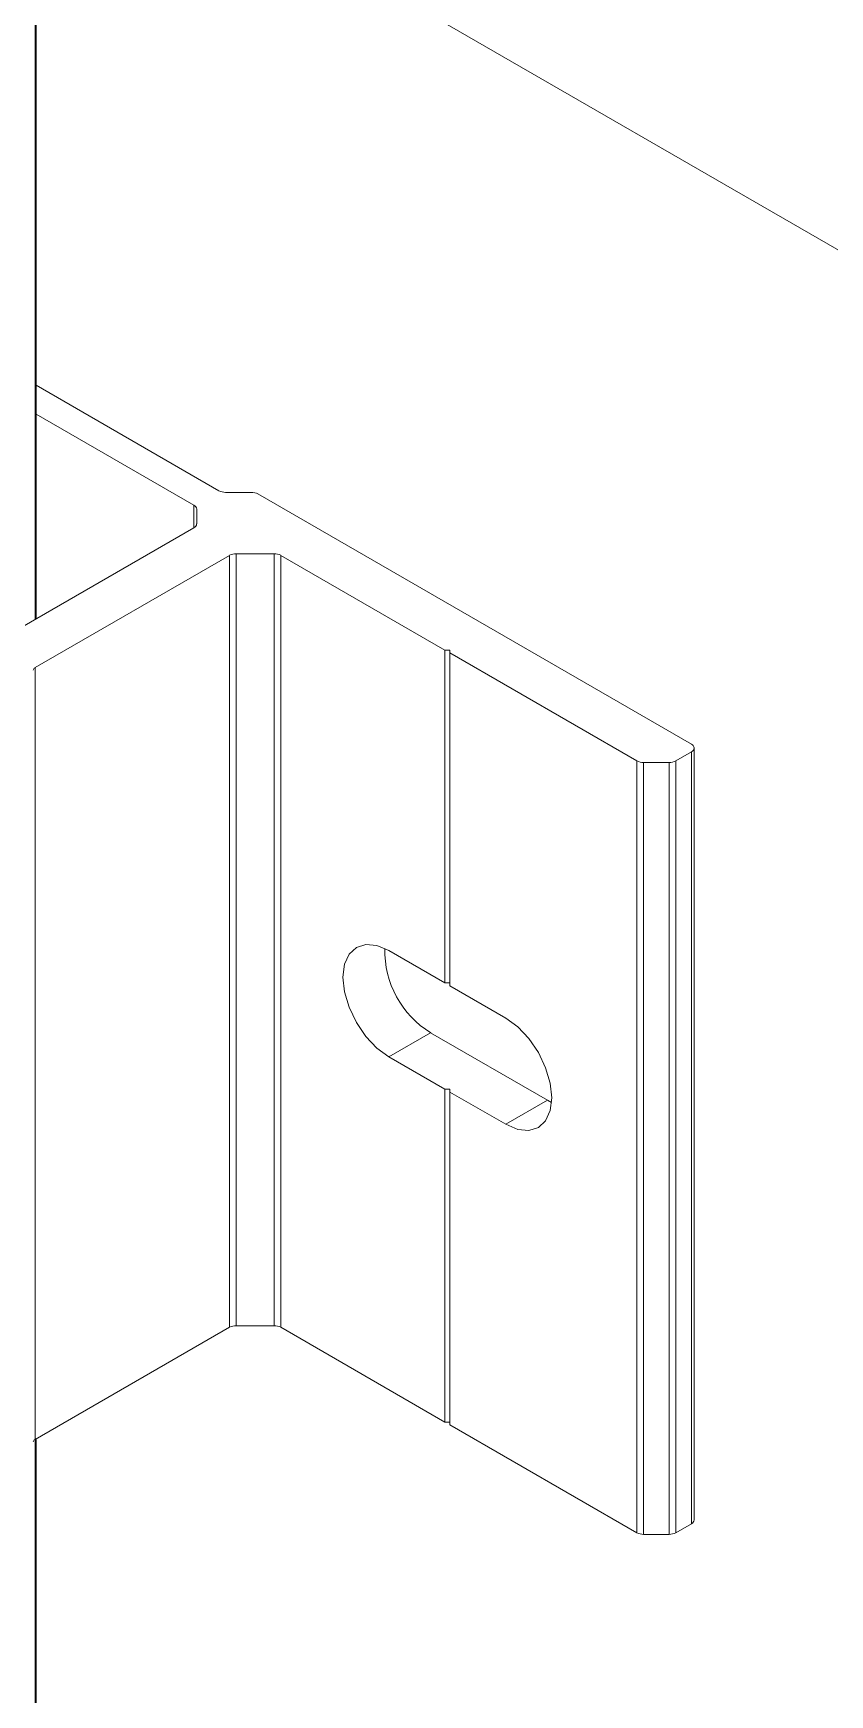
# Model space of a CAD drawing. Header units: millimetres. Extents: x 39 to 459, y 26 to 647.
# Drawn here: x 154.921 to 155.931, y 265.556 to 267.665 of the extents above; entities that cross this region are included whole.
import ezdxf

# ---------------------------------------------------------------- set-up
doc = ezdxf.new("R2010")
doc.units = ezdxf.units.MM
doc.layers.add('ANTET', color=7, linetype='Continuous')

# ---------------------------------------------------------------- blocks, each defined once
blk = doc.blocks.new('Kayıt Montajı')
at = {"color": 8, "linetype": 'Continuous', "lineweight": 15}
for p, q in [((11290.493, 2150.329), (11290.493, 2149.1471)), ((11290.6942, 2149.2918), (11290.6942, 2149.2632)), ((11290.493, 2148.106), (11290.493, 2126.6926))]:
    blk.add_line(p, q, dxfattribs=at)
at = {"color": 7, "linetype": 'Continuous', "lineweight": 15}
for p, q in [((11290.4939, 2149.1476), (11290.4939, 2150.3302)), ((11299.9307, 2144.7558), (11290.4939, 2150.2035)), ((11290.4939, 2149.4441), (11290.7261, 2149.3101)), ((11290.4939, 2149.4074), (11290.6942, 2149.2918)), ((11290.767, 2149.3081), (11290.7345, 2149.3081)), ((11290.7755, 2149.3061), (11291.3257, 2148.9885)), ((11290.6978, 2149.2869), (11290.6978, 2149.2681)), ((11290.6942, 2149.2632), (11289.932, 2148.8232)), ((11290.7396, 2149.2281), (11290.4926, 2149.0856)), ((11290.7396, 2149.2281), (11290.7396, 2148.2483)), ((11290.748, 2149.2302), (11290.796, 2149.2302)), ((11290.748, 2149.2302), (11290.748, 2148.2503)), ((11290.796, 2149.2302), (11290.796, 2148.2503)), ((11290.8045, 2149.2281), (11291.0128, 2149.1079)), ((11290.8045, 2149.2281), (11290.8045, 2148.2483)), ((11291.0191, 2149.1079), (11291.0128, 2149.1079)), ((11291.0128, 2149.1079), (11291.0128, 2148.6853)), ((11291.0191, 2149.1079), (11291.0191, 2149.1042)), ((11291.0191, 2149.1042), (11291.2564, 2148.9672)), ((11291.0191, 2149.1042), (11291.0191, 2148.6817)), ((11290.4926, 2149.0856), (11290.4926, 2148.1057)), ((11291.3058, 2148.9672), (11291.3257, 2148.9787)), ((11291.3257, 2148.9787), (11291.3257, 2147.9988)), ((11291.3292, 2148.0037), (11291.3292, 2148.9836)), ((11291.2564, 2148.9672), (11291.2564, 2147.9874)), ((11291.2649, 2148.9652), (11291.2974, 2148.9652)), ((11291.2649, 2148.9652), (11291.2649, 2147.9854)), ((11291.2974, 2148.9652), (11291.2974, 2147.9854)), ((11291.3058, 2148.9672), (11291.3058, 2147.9874)), ((11290.9417, 2148.7264), (11291.0128, 2148.6853)), ((11291.0128, 2148.6853), (11291.0191, 2148.6853)), ((11291.0191, 2148.6817), (11291.0902, 2148.6406)), ((11290.9947, 2148.6222), (11290.9417, 2148.5916)), ((11291.1432, 2148.5365), (11290.9947, 2148.6222)), ((11290.9417, 2148.5916), (11291.0128, 2148.5506)), ((11291.0128, 2148.5506), (11291.0128, 2148.128)), ((11291.0128, 2148.5506), (11291.0191, 2148.5506)), ((11291.0191, 2148.5469), (11291.0191, 2148.5506)), ((11291.0191, 2148.5469), (11291.0191, 2148.1244)), ((11291.0191, 2148.5469), (11291.0902, 2148.5059)), ((11291.1432, 2148.5365), (11291.0902, 2148.5059)), ((11291.1483, 2148.5338), (11291.1432, 2148.5365)), ((11290.7396, 2148.2483), (11290.4926, 2148.1057)), ((11290.748, 2148.2503), (11290.796, 2148.2503)), ((11290.8045, 2148.2483), (11291.0128, 2148.128)), ((11291.0191, 2148.128), (11291.0128, 2148.128)), ((11291.0191, 2148.1244), (11291.2564, 2147.9874)), ((11290.4939, 2126.6932), (11290.4939, 2148.1065)), ((11291.2649, 2147.9854), (11291.2974, 2147.9854)), ((11291.3058, 2147.9874), (11291.3257, 2147.9988))]:
    blk.add_line(p, q, dxfattribs=at)
at = {"color": 7, "linetype": 'Continuous', "lineweight": 15, "flags": 128}
for points in [[(11290.9417, 2148.7264), (11290.9266, 2148.7328), (11290.9125, 2148.7342), (11290.9005, 2148.7304), (11290.8912, 2148.7218), (11290.8854, 2148.709), (11290.8834, 2148.6927), (11290.8854, 2148.6741), (11290.8912, 2148.6545), (11290.9005, 2148.6352), (11290.9125, 2148.6175), (11290.9266, 2148.6026), (11290.9417, 2148.5916)], [(11291.0902, 2148.5059), (11291.1053, 2148.4995), (11291.1194, 2148.4981), (11291.1315, 2148.5018), (11291.1407, 2148.5104), (11291.1465, 2148.5233), (11291.1485, 2148.5396), (11291.1465, 2148.5582), (11291.1407, 2148.5778), (11291.1315, 2148.5971), (11291.1194, 2148.6148), (11291.1053, 2148.6296), (11291.0902, 2148.6406)]]:
    blk.add_lwpolyline(points, dxfattribs=at)
at = {"color": 7, "linetype": 'Continuous', "lineweight": 15}
for centre, radius, start, end in [((11290.6918, 2149.2863), 0.00604, 5.6868, 65.6294), ((11290.7342, 2149.3254), 0.0173, 241.9648, 271.1277), ((11290.7674, 2149.2908), 0.0173, 61.9606, 91.1506), ((11290.6917, 2149.2687), 0.00604, 294.3924, 354.2753), ((11290.7477, 2149.2129), 0.0173, 88.8494, 118.0394), ((11290.7963, 2149.2129), 0.0173, 61.9548, 91.1509), ((11290.4941, 2149.0821), 0.00377, 114.3843, 174.3334), ((11291.3238, 2148.9836), 0.00524, 290.7703, 69.2149), ((11291.2645, 2148.9825), 0.0173, 241.9606, 271.1506), ((11291.2977, 2148.9825), 0.0173, 268.8371, 298.0649), ((11291.0585, 2148.7261), 0.1219, 178.6394, 238.4683), ((11290.7477, 2148.233), 0.0173, 88.8494, 118.0394), ((11290.7963, 2148.233), 0.0173, 61.9548, 91.1509), ((11290.4941, 2148.1023), 0.00377, 114.3843, 174.3334), ((11291.3232, 2148.0043), 0.00603, 294.3302, 354.3374), ((11291.2645, 2148.0027), 0.0173, 241.9606, 271.1506), ((11291.2977, 2148.0027), 0.0173, 268.8371, 298.0649)]:
    blk.add_arc(centre, radius, start, end, dxfattribs=at)

msp = doc.modelspace()

# ---------------------------------------------------------------- block references
at = {"layer": 'ANTET', "color": 0}
msp.add_blockref('Kayıt Montajı', (-11135.5698, -1882.2259), dxfattribs=at)

doc.saveas('drawing.dxf')
